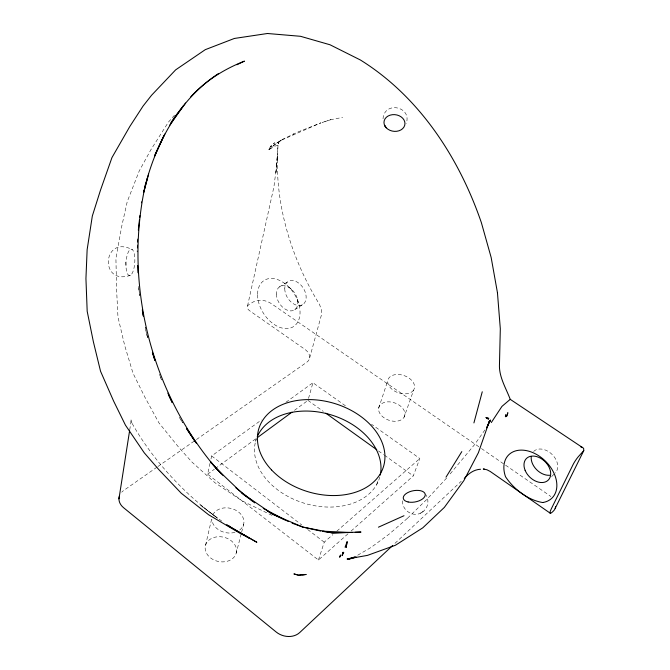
<?xml version="1.0" encoding="UTF-8"?>
<svg xmlns="http://www.w3.org/2000/svg" width="670" height="670" viewBox="0 0 670 670"><rect width="100%" height="100%" fill="white"/><g stroke="black" fill="none" stroke-linecap="round" stroke-linejoin="round"><path stroke-width="0.5" stroke-dasharray="3.35 2.51" d="M125.952 265.236L126.069 261.828A13.249 4.372 -86 0 1 133.146 250.639A13.249 4.372 -86 0 1 132.425 272.849A13.249 4.372 -86 0 1 125.952 265.236L125.7 261.35L126.069 261.828M268.879 149.67L275.63 143.891L275.429 144.67L275.898 143.665L280.789 140.449L320.989 122.819L298.091 131.906L282.372 139.419L275.63 143.891L268.879 149.67L269.901 148.656L270.73 145.951L268.879 149.67L275.496 145.918L278.033 145.357C273.678 201.234 290.512 257.213 319.607 304.616L321.625 310.553L321.282 315.486L309.54 358.375M278.033 145.357L276.543 167.207L277.363 155.633L275.864 173.823L276.568 166.018L273.93 186.788L247.431 306.399M137.375 238.713L137.166 251.736M137.342 239.525L137.208 251.987M129.729 429.88L130.893 422.435L130.801 419.068L132.057 423.582L131.689 422.661C152.752 460.265 183.262 492.659 217.725 518.371M383.022 118.766C384.32 100.659 412.326 106.505 406.196 123.556M347.99 533.814L318.443 560.011L207.625 474.201L210.087 463.045M210.983 458.992L211.653 455.952L261.451 419.964M205.531 545.33L211.787 518.354M255.613 441.363L256.342 438.448M236.25 553.043A15.846 12.42 12.4 0 0 215.849 537.013A15.846 12.42 12.4 0 0 210.472 557.859A15.846 12.42 12.4 0 0 236.25 553.043L241.368 533.203M241.619 532.206L243.671 524.275M308.527 398.441L312.932 382.754L346.013 406.213M318.443 560.011L324.238 542.181L332.856 534.643M378.651 408.13L387.796 380.661M376.682 484.552L378.341 479.82M404.119 417.1A13.601 9.137 19.3 0 0 389.555 401.866A13.601 9.137 19.3 0 0 381.599 415.71A13.601 9.137 19.3 0 0 404.119 417.1L413.775 389.764A13.869 9.062 19.2 0 0 398.826 374.513A13.869 9.062 19.2 0 0 390.853 388.232A13.869 9.062 19.2 0 0 413.775 389.764M351.097 531.05L413.29 475.893L419.822 458.523L371.465 424.244M484.921 429.931L474.36 444.872L448.657 475.717M422.309 512.064C428.147 508.589 429.721 499.778 425.592 494.393M174.535 115.156L168.438 122.099L150.901 149.728L139.26 170.909L127.25 201.611L121.655 226.619L115.918 258.511L116.597 289.649L117.97 317.044L124.729 345.661L132.978 373.173L144.804 397.05L158.849 422.745L179.032 447.686L192.005 462.116L214.844 482.651L241.92 500.775L274.197 516.444M446.63 478.028L427.301 498.899L407.528 518.237L408.365 517.5L389.278 534.024L371.079 547.432L355.929 556.234M551.636 476.613L554.458 473.707M394.957 543.337L461.253 481.244M336.776 531.209L419.822 458.523M207.625 474.201L214.367 469.234M215.212 468.615L256.535 438.23M294.482 410.325L307.128 401.02M285.923 402.276L312.932 382.754M157.082 467.099L123.724 490.465A16.072 12.152 6.6 0 0 121.722 492.199M157.936 466.504L195.565 440.148M196.419 439.545L306.751 362.269A13.559 8.903 14.7 0 0 304.775 349.254L249.541 310.687A6.574 4.162 12.8 0 1 248.897 304.632L253.126 302.019A13.132 8.308 13.1 0 1 271.25 303.585L480.599 447.97M402.637 500.825C401.699 510.599 414.018 518.186 422.033 512.24M420.45 513.304L424.11 510.858M294.767 309.708L303.049 304.347M279.331 286.969L287.731 281.777M293.887 133.782L292.874 134.268M130.524 275.295C99.001 286.191 102.359 234.031 132.459 249.726M330.921 119.645L322.236 122.484L330.921 119.645L342.672 117.384M481.462 448.565L548.663 494.912A14.84 9.983 27 0 1 550.874 496.663M307.974 400.4L323.258 411.363M378.466 450.935L383.567 454.587M384.413 455.198L413.29 475.893M221.82 521.176L200.221 505.029L217.725 518.304M211.653 455.952L301.885 525.062M307.681 529.501L324.238 542.181M288.938 287.137L292.279 290.043M182.784 422.703L179.409 417.586L182.709 422.695M160.239 377.093L161.579 379.915L158.681 372.21M146.73 334.43L148.305 339.397M146.722 334.405L148.238 339.229M297.421 299.289L299.247 305.671M145.331 327.312L146.42 333.442L145.348 327.295M533.621 451.454A15.226 10.862 44.1 0 1 552.247 454.587A15.226 10.862 44.1 0 1 555.162 472.986M212.826 514.836A16.206 12.412 12.6 0 1 236.954 510.892A16.206 12.412 12.6 0 1 238.503 530.808M234.994 532.323A16.206 12.412 12.6 0 1 211.896 519.593M379.781 477.057A64.605 46.171 16.9 0 1 304.306 503.245A64.605 46.171 16.9 0 1 256.183 439.445M141.437 201.117L141.211 203.194L141.437 201.117M278.611 143.246L278.36 143.849L278.98 142.442L278.611 143.246M271.811 145.39L270.772 146.981L274.65 142.752L271.811 145.39M280.663 140.457L279.892 141.194L281.207 140.139L280.663 140.457M139.796 295.537L138.456 286.316L139.779 295.554M257.573 294.8A27.37 18.199 57.6 0 0 289.574 328.241A27.37 18.199 57.6 0 0 289.298 287.514A27.37 18.199 57.6 0 0 257.573 294.8M284.767 288.82A13.651 9.229 57.6 0 0 300.855 305.361A13.651 9.229 57.6 0 0 300.738 284.884A13.651 9.229 57.6 0 0 284.767 288.82M276.392 294.029A13.752 9.221 57.6 0 0 292.564 310.713A13.752 9.221 57.6 0 0 292.371 290.144A13.752 9.221 57.6 0 0 276.392 294.029"/><path stroke-width="1" d="M497.442 292.648L500.314 328.777L499.477 364.061C498.74 376.741 505.942 387.913 510.23 399.337L501.956 406.38L491.294 422.544M138.338 230.178L139.444 219.802M139.661 217.725L139.888 215.648M347.11 541.77L346.147 547.323L347.11 541.77L345.067 547.214M355.904 557.021L347.077 559.014L367.503 555.371L395.367 545.288L422.778 527.834L444.361 507.391L463.883 480.566L478.413 452.66L489.385 421.196L486.856 427.527M489.385 421.196L488.748 423.541L489.284 422.05M118.95 498.815L129.603 430.693M342.739 554.14L343.074 552.231L342.337 555.664L341.968 555.179L343.735 552.348L343.166 553.269M555.162 508.421L583.771 450.65L583.629 448.297L510.23 399.337M143.606 192.273L147.283 178.354M143.832 192.148L148.614 174.217M473.916 422.921L482.258 391.774M154.971 154.695L163.74 135.901M154.402 156.621L164.795 134.05M486.613 427.879L487.894 425.433M487.475 425.752L488.363 424.16M445.994 477.174L461.798 451.63M583.771 450.65L579.19 455.717A7.621 1.172 -56 0 0 573.059 464.62L551.435 508.589A14.69 2.178 -55.7 0 0 553.772 510.641A14.84 9.983 27 0 0 555.581 506.696M170.498 123.498L174.116 117.778L183.597 105.45M169.82 125.022L185.573 103.054M190.757 96.849C205.523 80.752 224.207 69.102 244.433 61.129L236.862 64.755M392.67 545.481L299.699 632.564A16.909 13.827 19 0 1 276.149 631.986L123.607 507.734A16.072 12.152 6.6 0 1 119.528 495.683M464.302 478.388C468.556 473.581 473.857 469.569 480.516 469.26M218.546 73.507C179.828 98.934 156.721 141.462 145.298 185.389L145.49 184.476C123.464 283.343 150.608 391.682 216.393 468.665L210.439 461.839M257.38 437.611L291.953 412.184M378.433 527.19L403.993 515.724M354.631 556.946L347.872 559.509L356.072 557.113M322.706 531.377L332.479 532.918L352.378 532.424M355.259 532.298L361.021 532.055L332.479 532.918L302.773 527.064L292.078 523.169M322.798 531.168L350.46 532.499M484.284 469.067L483.279 468.975L486.914 469.762L490.231 471.471L550.17 513.17M320.754 531.067L302.773 527.064L272.765 514.242L267.489 511.151M486.068 417.594L488.388 419.06L486.068 417.594L488.849 418.256M580.647 446.823L582.473 447.434M285.562 520.305L272.765 514.242L241.862 493.137M263.276 508.446L284.574 519.568M286.425 520.531L288.276 521.495M227.993 525.489L229.785 526.553M244.148 535.062L256.861 542.29L226.854 525.037M325.813 413.189L376.766 449.721M226.803 524.828L249.533 538.253L240.011 533.295L208.596 514.753L181.294 493.279L158.891 469.687L144.251 452.819L125.458 425.174L113.649 401.154L100.534 371.222L93.373 341.759L87.184 311.29L85.936 278.586L87.134 249.701L92.326 216.008L100.492 190.163L111.957 157.592L129.829 126.479L143.037 106.111L151.537 95.291L175.657 69.856L205.28 49.664L234.383 38.45L267.447 33.5L300.503 36.297L330 44.764L360.343 59.957C419.412 96.673 459.134 157.844 481.378 222.683L491.152 257.456L497.517 293.083M248.269 498.061L243.419 494.443L215.799 467.97L221.276 473.824M249.885 499.276L254.726 502.894M235.882 487.844L253.034 501.361M210.707 461.848L223.219 475.658M384.848 125.868L386.255 127.802A10.536 8.342 7.8 0 0 403.868 127.2A10.536 8.342 7.8 0 0 394.722 114.645A10.536 8.342 7.8 0 0 384.848 125.868L384.597 125.458L386.255 127.802M191.553 436.321L195.004 441.446M186.729 428.674L196.302 443.171M186.57 428.658L190.975 435.467M172.224 402.595L168.647 395.066M167.818 393.097L172.274 402.519M154.929 360.485L152.475 352.722M152.383 352.286L154.896 360.226M142.97 314.037L143.338 316.081M142.3 309.883L143.38 316.022M142.434 310.964L142.794 313.016M137.702 265.504L137.97 272.774M549.785 475.273A15.226 10.862 44.1 0 1 531.226 456.697M257.272 436.622A64.605 46.171 16.9 0 1 331.843 415.09A64.605 46.171 16.9 0 1 380.259 475.097M505.574 414.99L505.398 416.698L506.528 416.505L507.827 412.862L506.528 416.505L505.741 416.112L505.574 414.99M490.063 420.802L489.736 421.891L490.448 419.99L490.063 420.802M340 556.167L339.615 557.247L340.678 555.773L340.536 554.953L340 556.167M306.022 574.466L302.815 575.103L299.658 574.885L306.022 574.466M542.717 502.542C527.935 500.13 513.689 489.117 505.523 476.739A30.577 21.482 44.5 0 1 520.046 450.148A30.577 21.482 44.5 0 1 554.316 473.925A30.577 21.482 44.5 0 1 542.717 502.542M299.733 575.496L294.071 573.972L299.733 575.496M408.13 501.981A11.139 5.678 -10.9 0 0 425.224 495.18A11.139 5.678 -10.9 0 0 409.412 491.847A11.139 5.678 -10.9 0 0 408.13 501.981M271.543 469.921A65.157 46.079 16.9 0 0 380.661 473.188A65.157 46.079 16.9 0 0 311.349 399.63A65.157 46.079 16.9 0 0 271.543 469.921M525.113 470.315A15.351 10.871 44.3 0 0 548.11 480.239A15.351 10.871 44.3 0 0 538.781 457.359A15.351 10.871 44.3 0 0 525.113 470.315"/></g></svg>
